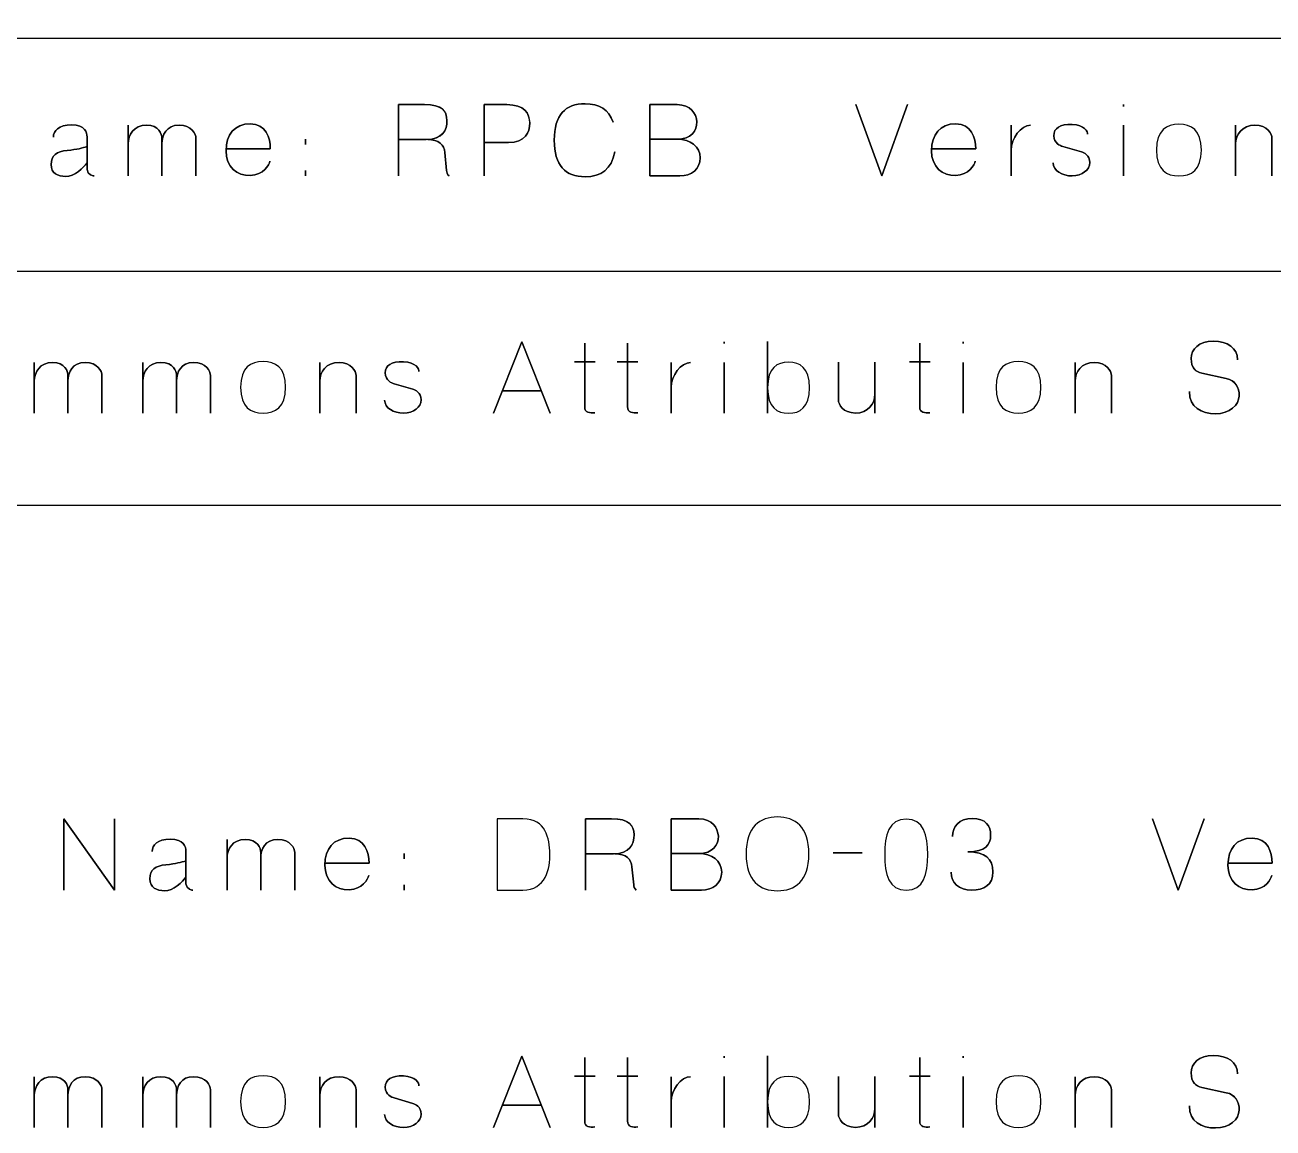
# Model space of a CAD drawing. Extents: x -439 to 785, y -667 to -15.
# Drawn here: x 185.4 to 345.8, y -665 to -523.3 of the extents above; entities that cross this region are included whole.
import ezdxf

# ---------------------------------------------------------------- set-up
doc = ezdxf.new("R2010")
doc.units = 0
doc.header["$MEASUREMENT"] = 0
doc.layers.add('LAYER_1', color=7, linetype='CONTINUOUS')

# ---------------------------------------------------------------- blocks, each defined once
blk = doc.blocks.new('BLOCK_2')
at = {"layer": 'LAYER_1', "color": 250}
blk.add_lwpolyline([(785, -555), (15, -555), (15, -525), (785, -525), (785, -555)], dxfattribs=at)
blk.add_open_spline([(785, -570), (785, -578.28), (778.28, -585), (770, -585), (770, -585), (30, -585), (30, -585), (21.72, -585), (15, -578.28), (15, -570), (15, -570), (15, -30), (15, -30), (15, -21.72), (21.72, -15), (30, -15), (30, -15), (770, -15), (770, -15), (778.28, -15), (785, -21.72), (785, -30), (785, -30), (785, -570), (785, -570)], degree=3, knots=[0, 0, 0, 0, 1, 1, 1, 2, 2, 2, 3, 3, 3, 4, 4, 4, 5, 5, 5, 6, 6, 6, 7, 7, 7, 8, 8, 8, 8], dxfattribs=at)
blk = doc.blocks.new('BLOCK_3')
at = {"layer": 'LAYER_1', "color": 30}
for points, knots in [([(190.39, -634.46), (190.39, -634.46), (190.39, -625.3), (190.39, -625.3), (190.39, -625.3), (196.91, -634.46), (196.91, -634.46), (196.91, -634.46), (196.91, -625.3), (196.91, -625.3), (196.91, -625.3), (196.91, -634.46), (196.91, -634.46), (196.91, -634.46), (190.39, -625.3), (190.39, -625.3), (190.39, -625.3), (190.39, -634.46), (190.39, -634.46)], [0, 0, 0, 0, 1, 1, 1, 2, 2, 2, 3, 3, 3, 4, 4, 4, 5, 5, 5, 6, 6, 6, 6]), ([(246.1, -634.46), (246.1, -634.46), (246.1, -625.3), (246.1, -625.3), (246.1, -625.3), (249.4, -625.3), (249.4, -625.3), (252.42, -625.3), (252.79, -627.84), (252.87, -629.75), (252.95, -631.65), (252.3, -634.46), (249.4, -634.46), (249.4, -634.46), (246.1, -634.46), (246.1, -634.46)], [0, 0, 0, 0, 1, 1, 1, 2, 2, 2, 3, 3, 3, 4, 4, 4, 5, 5, 5, 5]), ([(246.1, -634.46), (246.1, -634.46), (246.1, -625.3), (246.1, -625.3), (246.1, -625.3), (249.4, -625.3), (249.4, -625.3), (252.42, -625.3), (252.79, -627.84), (252.87, -629.75), (252.95, -631.65), (252.3, -634.46), (249.4, -634.46), (249.4, -634.46), (246.1, -634.46), (246.1, -634.46)], [0, 0, 0, 0, 1, 1, 1, 2, 2, 2, 3, 3, 3, 4, 4, 4, 5, 5, 5, 5]), ([(257.45, -634.46), (257.45, -634.46), (257.45, -625.3), (257.45, -625.3), (257.45, -625.3), (260.79, -625.3), (260.79, -625.3), (263.13, -625.3), (263.63, -626.1), (263.69, -627.33), (263.74, -628.57), (263.12, -629.79), (261.05, -629.79), (261.05, -629.79), (257.45, -629.79), (257.45, -629.79), (257.45, -629.79), (261.05, -629.79), (261.05, -629.79), (263.08, -629.79), (263.74, -628.57), (263.69, -627.33), (263.63, -626.1), (263.08, -625.3), (260.79, -625.3), (260.79, -625.3), (257.45, -625.3), (257.45, -625.3), (257.45, -625.3), (257.45, -634.46), (257.45, -634.46)], [0, 0, 0, 0, 1, 1, 1, 2, 2, 2, 3, 3, 3, 4, 4, 4, 5, 5, 5, 6, 6, 6, 7, 7, 7, 8, 8, 8, 9, 9, 9, 10, 10, 10, 10]), ([(268.47, -629.75), (268.47, -629.75), (271.98, -629.75), (271.98, -629.75), (273.81, -629.75), (274.56, -628.64), (274.52, -627.54), (274.47, -626.43), (273.7, -625.3), (272.01, -625.3), (272.01, -625.3), (268.47, -625.3), (268.47, -625.3), (268.47, -625.3), (268.47, -634.46), (268.47, -634.46), (268.47, -634.46), (272.36, -634.46), (272.36, -634.46), (273.81, -634.46), (274.95, -633.6), (274.95, -632.15), (274.93, -630.7), (273.72, -629.75), (271.98, -629.75), (273.72, -629.75), (274.93, -630.7), (274.95, -632.15), (274.95, -633.6), (273.81, -634.46), (272.36, -634.46), (272.36, -634.46), (268.47, -634.46), (268.47, -634.46), (268.47, -634.46), (268.47, -625.3), (268.47, -625.3), (268.47, -625.3), (272.01, -625.3), (272.01, -625.3), (273.7, -625.3), (274.47, -626.43), (274.52, -627.54), (274.56, -628.64), (273.81, -629.75), (271.98, -629.75), (271.98, -629.75), (268.47, -629.75), (268.47, -629.75)], [0, 0, 0, 0, 1, 1, 1, 2, 2, 2, 3, 3, 3, 4, 4, 4, 5, 5, 5, 6, 6, 6, 7, 7, 7, 8, 8, 8, 9, 9, 9, 10, 10, 10, 11, 11, 11, 12, 12, 12, 13, 13, 13, 14, 14, 14, 15, 15, 15, 16, 16, 16, 16]), ([(278.08, -629.81), (278.08, -626.31), (279.9, -625.06), (282.12, -625.06), (284.34, -625.06), (286.16, -626.31), (286.16, -629.81), (286.16, -633.32), (284.34, -634.53), (282.12, -634.53), (279.9, -634.53), (278.08, -633.32), (278.08, -629.81)], [0, 0, 0, 0, 1, 1, 1, 2, 2, 2, 3, 3, 3, 4, 4, 4, 4]), ([(278.08, -629.81), (278.08, -626.31), (279.9, -625.06), (282.12, -625.06), (284.34, -625.06), (286.16, -626.31), (286.16, -629.81), (286.16, -633.32), (284.34, -634.53), (282.12, -634.53), (279.9, -634.53), (278.08, -633.32), (278.08, -629.81)], [0, 0, 0, 0, 1, 1, 1, 2, 2, 2, 3, 3, 3, 4, 4, 4, 4]), ([(295.9, -629.89), (295.9, -627.37), (296.43, -625.32), (298.67, -625.32), (300.9, -625.32), (301.43, -627.37), (301.43, -629.89), (301.43, -632.41), (300.9, -634.46), (298.67, -634.46), (296.43, -634.46), (295.9, -632.41), (295.9, -629.89)], [0, 0, 0, 0, 1, 1, 1, 2, 2, 2, 3, 3, 3, 4, 4, 4, 4]), ([(295.9, -629.89), (295.9, -627.37), (296.43, -625.32), (298.67, -625.32), (300.9, -625.32), (301.43, -627.37), (301.43, -629.89), (301.43, -632.41), (300.9, -634.46), (298.67, -634.46), (296.43, -634.46), (295.9, -632.41), (295.9, -629.89)], [0, 0, 0, 0, 1, 1, 1, 2, 2, 2, 3, 3, 3, 4, 4, 4, 4]), ([(307.06, -634.46), (308.69, -634.46), (309.8, -633.79), (309.8, -632.11), (309.8, -630.43), (308.81, -629.53), (306.6, -629.53), (308.8, -629.54), (309.51, -628.64), (309.51, -627.42), (309.51, -626.2), (308.89, -625.25), (307.16, -625.25), (305.45, -625.25), (304.62, -626.33), (304.62, -627.55), (304.62, -626.33), (305.45, -625.25), (307.16, -625.25), (308.89, -625.25), (309.51, -626.2), (309.51, -627.42), (309.51, -628.64), (308.8, -629.54), (306.6, -629.53), (308.81, -629.53), (309.8, -630.43), (309.8, -632.11), (309.8, -633.79), (308.69, -634.46), (307.06, -634.46), (305.43, -634.46), (304.44, -633.52), (304.44, -632.16), (304.44, -633.52), (305.43, -634.46), (307.06, -634.46)], [0, 0, 0, 0, 1, 1, 1, 2, 2, 2, 3, 3, 3, 4, 4, 4, 5, 5, 5, 6, 6, 6, 7, 7, 7, 8, 8, 8, 9, 9, 9, 10, 10, 10, 11, 11, 11, 12, 12, 12, 12]), ([(336.94, -625.3), (336.94, -625.3), (333.62, -634.46), (333.62, -634.46), (333.62, -634.46), (330.29, -625.3), (330.29, -625.3), (330.29, -625.3), (333.62, -634.46), (333.62, -634.46), (333.62, -634.46), (336.94, -625.3), (336.94, -625.3)], [0, 0, 0, 0, 1, 1, 1, 2, 2, 2, 3, 3, 3, 4, 4, 4, 4]), ([(207, -634.46), (207, -634.46), (206.1, -634.4), (206.1, -633.63), (206.1, -633.63), (206.1, -629.46), (206.1, -629.46), (206.1, -628.92), (205.83, -627.91), (204.11, -627.91), (202.4, -627.91), (201.77, -628.68), (201.77, -629.48), (201.77, -628.68), (202.4, -627.91), (204.11, -627.91), (205.83, -627.91), (206.1, -628.92), (206.1, -629.46), (206.1, -629.46), (206.1, -633.63), (206.1, -633.63), (206.1, -634.4), (207, -634.46), (207, -634.46)], [0, 0, 0, 0, 1, 1, 1, 2, 2, 2, 3, 3, 3, 4, 4, 4, 5, 5, 5, 6, 6, 6, 7, 7, 7, 8, 8, 8, 8]), ([(215.71, -634.46), (215.71, -634.46), (215.71, -630.22), (215.71, -629.63), (215.71, -629.05), (215.33, -627.96), (213.72, -627.94), (212.1, -627.93), (211.38, -629.19), (211.38, -630.36), (211.38, -629.19), (212.1, -627.93), (213.72, -627.94), (215.33, -627.96), (215.71, -629.05), (215.71, -629.63), (215.71, -630.22), (215.71, -634.46), (215.71, -634.46)], [0, 0, 0, 0, 1, 1, 1, 2, 2, 2, 3, 3, 3, 4, 4, 4, 5, 5, 5, 6, 6, 6, 6]), ([(211.38, -634.46), (211.38, -634.46), (211.38, -627.94), (211.38, -627.94), (211.38, -627.94), (211.38, -634.46), (211.38, -634.46)], [0, 0, 0, 0, 1, 1, 1, 2, 2, 2, 2]), ([(220.08, -634.46), (220.08, -634.46), (220.08, -630.22), (220.08, -629.63), (220.08, -629.05), (219.52, -627.96), (217.91, -627.94), (216.29, -627.93), (215.71, -629.19), (215.71, -630.36), (215.71, -629.19), (216.29, -627.93), (217.91, -627.94), (219.52, -627.96), (220.08, -629.05), (220.08, -629.63), (220.08, -630.22), (220.08, -634.46), (220.08, -634.46)], [0, 0, 0, 0, 1, 1, 1, 2, 2, 2, 3, 3, 3, 4, 4, 4, 5, 5, 5, 6, 6, 6, 6]), ([(223.97, -630.98), (223.97, -630.98), (229.64, -630.98), (229.64, -630.98), (229.64, -629.57), (229.08, -627.77), (227.06, -627.77), (225.06, -627.77), (223.95, -629.14), (223.95, -631.23), (223.95, -633.34), (225.37, -634.46), (227.06, -634.41), (228.77, -634.36), (229.5, -633.04), (229.59, -632.57), (229.5, -633.04), (228.77, -634.36), (227.06, -634.41), (225.37, -634.46), (223.95, -633.34), (223.95, -631.23), (223.95, -629.14), (225.06, -627.77), (227.06, -627.77), (229.08, -627.77), (229.64, -629.57), (229.64, -630.98), (229.64, -630.98), (223.97, -630.98), (223.97, -630.98)], [0, 0, 0, 0, 1, 1, 1, 2, 2, 2, 3, 3, 3, 4, 4, 4, 5, 5, 5, 6, 6, 6, 7, 7, 7, 8, 8, 8, 9, 9, 9, 10, 10, 10, 10]), ([(345.69, -630.98), (345.69, -629.57), (345.14, -627.77), (343.12, -627.77), (341.11, -627.77), (340.01, -629.14), (340.01, -631.23), (340.01, -633.34), (341.43, -634.46), (343.12, -634.41), (344.82, -634.36), (345.55, -633.04), (345.64, -632.57), (345.55, -633.04), (344.82, -634.36), (343.12, -634.41), (341.43, -634.46), (340.01, -633.34), (340.01, -631.23), (340.01, -629.14), (341.11, -627.77), (343.12, -627.77), (345.14, -627.77), (345.69, -629.57), (345.69, -630.98), (345.69, -630.98), (340.02, -630.98), (340.02, -630.98), (340.02, -630.98), (345.69, -630.98), (345.69, -630.98)], [0, 0, 0, 0, 1, 1, 1, 2, 2, 2, 3, 3, 3, 4, 4, 4, 5, 5, 5, 6, 6, 6, 7, 7, 7, 8, 8, 8, 9, 9, 9, 10, 10, 10, 10]), ([(234.15, -630.45), (234.15, -630.45), (234.15, -629.75), (234.15, -629.75), (234.15, -629.75), (234.15, -630.45), (234.15, -630.45)], [0, 0, 0, 0, 1, 1, 1, 2, 2, 2, 2]), ([(263.97, -634.46), (263.72, -634.28), (263.65, -633.93), (263.65, -633.77), (263.65, -633.77), (263.42, -631.46), (263.42, -631.46), (263.35, -630.47), (262.64, -629.79), (261.23, -629.79), (262.64, -629.79), (263.35, -630.47), (263.42, -631.46), (263.42, -631.46), (263.65, -633.77), (263.65, -633.77), (263.65, -633.93), (263.72, -634.28), (263.97, -634.46)], [0, 0, 0, 0, 1, 1, 1, 2, 2, 2, 3, 3, 3, 4, 4, 4, 5, 5, 5, 6, 6, 6, 6]), ([(289.29, -629.67), (289.29, -629.67), (292.99, -629.67), (292.99, -629.67), (292.99, -629.67), (289.29, -629.67), (289.29, -629.67)], [0, 0, 0, 0, 1, 1, 1, 2, 2, 2, 2]), ([(206.1, -632.79), (205.71, -633.34), (204.41, -634.57), (203.37, -634.53), (202.31, -634.5), (201.47, -634.17), (201.47, -633), (201.47, -631.82), (202.18, -631.32), (203.53, -631.19), (204.86, -631.07), (205.46, -630.86), (206.1, -630.69), (205.46, -630.86), (204.86, -631.07), (203.53, -631.19), (202.18, -631.32), (201.47, -631.82), (201.47, -633), (201.47, -634.17), (202.31, -634.5), (203.37, -634.53), (204.41, -634.57), (205.71, -633.34), (206.1, -632.79)], [0, 0, 0, 0, 1, 1, 1, 2, 2, 2, 3, 3, 3, 4, 4, 4, 5, 5, 5, 6, 6, 6, 7, 7, 7, 8, 8, 8, 8]), ([(234.15, -634.46), (234.15, -634.46), (234.15, -633.76), (234.15, -633.76), (234.15, -633.76), (234.15, -634.46), (234.15, -634.46)], [0, 0, 0, 0, 1, 1, 1, 2, 2, 2, 2]), ([(245.64, -664.94), (245.64, -664.94), (249.27, -655.78), (249.27, -655.78), (249.27, -655.78), (252.92, -664.94), (252.92, -664.94), (252.92, -664.94), (249.27, -655.78), (249.27, -655.78), (249.27, -655.78), (245.64, -664.94), (245.64, -664.94)], [0, 0, 0, 0, 1, 1, 1, 2, 2, 2, 3, 3, 3, 4, 4, 4, 4]), ([(258.65, -664.88), (258.02, -664.91), (257.35, -664.94), (257.35, -664.09), (257.35, -663.22), (257.35, -655.96), (257.35, -655.96), (257.35, -655.96), (257.35, -663.22), (257.35, -664.09), (257.35, -664.94), (258.02, -664.91), (258.65, -664.88)], [0, 0, 0, 0, 1, 1, 1, 2, 2, 2, 3, 3, 3, 4, 4, 4, 4]), ([(264.16, -664.88), (263.54, -664.91), (262.86, -664.94), (262.86, -664.09), (262.86, -663.22), (262.86, -655.96), (262.86, -655.96), (262.86, -655.96), (262.86, -663.22), (262.86, -664.09), (262.86, -664.94), (263.54, -664.91), (264.16, -664.88)], [0, 0, 0, 0, 1, 1, 1, 2, 2, 2, 3, 3, 3, 4, 4, 4, 4]), ([(275.25, -656), (275.25, -656), (275.25, -655.77), (275.25, -655.77), (275.25, -655.77), (275.25, -656), (275.25, -656)], [0, 0, 0, 0, 1, 1, 1, 2, 2, 2, 2]), ([(280.85, -655.74), (280.85, -655.74), (280.85, -664.94), (280.85, -664.94), (280.85, -664.94), (280.85, -655.74), (280.85, -655.74)], [0, 0, 0, 0, 1, 1, 1, 2, 2, 2, 2]), ([(301.7, -664.88), (301.08, -664.91), (300.4, -664.94), (300.4, -664.09), (300.4, -663.22), (300.4, -655.96), (300.4, -655.96), (300.4, -655.96), (300.4, -663.22), (300.4, -664.09), (300.4, -664.94), (301.08, -664.91), (301.7, -664.88)], [0, 0, 0, 0, 1, 1, 1, 2, 2, 2, 3, 3, 3, 4, 4, 4, 4]), ([(305.97, -656), (305.97, -656), (305.97, -655.77), (305.97, -655.77), (305.97, -655.77), (305.97, -656), (305.97, -656)], [0, 0, 0, 0, 1, 1, 1, 2, 2, 2, 2]), ([(335.05, -662.17), (335.05, -664.2), (336.6, -665.01), (338.41, -665.01), (340.26, -665.01), (341.41, -663.86), (341.45, -662.73), (341.49, -661.61), (340.92, -660.72), (339.79, -660.48), (339.79, -660.48), (336.67, -659.81), (336.67, -659.81), (335.8, -659.62), (335.28, -659.11), (335.28, -657.92), (335.28, -656.72), (336.28, -655.69), (338.11, -655.69), (339.94, -655.69), (341.27, -656.56), (341.22, -658.07), (341.27, -656.56), (339.94, -655.69), (338.11, -655.69), (336.28, -655.69), (335.28, -656.72), (335.28, -657.92), (335.28, -659.11), (335.77, -659.61), (336.67, -659.81), (336.67, -659.81), (339.79, -660.48), (339.79, -660.48), (340.94, -660.72), (341.49, -661.61), (341.45, -662.73), (341.41, -663.86), (340.26, -665.01), (338.41, -665.01), (336.6, -665.01), (335.05, -664.2), (335.05, -662.17)], [0, 0, 0, 0, 1, 1, 1, 2, 2, 2, 3, 3, 3, 4, 4, 4, 5, 5, 5, 6, 6, 6, 7, 7, 7, 8, 8, 8, 9, 9, 9, 10, 10, 10, 11, 11, 11, 12, 12, 12, 13, 13, 13, 14, 14, 14, 14]), ([(190.94, -660.11), (190.94, -659.53), (190.56, -658.44), (188.95, -658.42), (187.34, -658.41), (186.61, -659.67), (186.61, -660.84), (186.61, -659.67), (187.34, -658.41), (188.95, -658.42), (190.56, -658.44), (190.94, -659.53), (190.94, -660.11), (190.94, -660.7), (190.94, -664.94), (190.94, -664.94), (190.94, -664.94), (190.94, -660.7), (190.94, -660.11)], [0, 0, 0, 0, 1, 1, 1, 2, 2, 2, 3, 3, 3, 4, 4, 4, 5, 5, 5, 6, 6, 6, 6]), ([(186.61, -658.42), (186.61, -658.42), (186.61, -664.94), (186.61, -664.94), (186.61, -664.94), (186.61, -658.42), (186.61, -658.42)], [0, 0, 0, 0, 1, 1, 1, 2, 2, 2, 2]), ([(195.31, -660.11), (195.31, -659.53), (194.75, -658.44), (193.14, -658.42), (191.53, -658.41), (190.94, -659.67), (190.94, -660.84), (190.94, -659.67), (191.53, -658.41), (193.14, -658.42), (194.75, -658.44), (195.31, -659.53), (195.31, -660.11), (195.31, -660.7), (195.31, -664.94), (195.31, -664.94), (195.31, -664.94), (195.31, -660.7), (195.31, -660.11)], [0, 0, 0, 0, 1, 1, 1, 2, 2, 2, 3, 3, 3, 4, 4, 4, 5, 5, 5, 6, 6, 6, 6]), ([(204.89, -664.94), (204.89, -664.94), (204.89, -660.7), (204.89, -660.11), (204.89, -659.53), (204.51, -658.44), (202.89, -658.42), (201.28, -658.41), (200.56, -659.67), (200.56, -660.84), (200.56, -659.67), (201.28, -658.41), (202.89, -658.42), (204.51, -658.44), (204.89, -659.53), (204.89, -660.11), (204.89, -660.7), (204.89, -664.94), (204.89, -664.94)], [0, 0, 0, 0, 1, 1, 1, 2, 2, 2, 3, 3, 3, 4, 4, 4, 5, 5, 5, 6, 6, 6, 6]), ([(200.56, -664.94), (200.56, -664.94), (200.56, -658.42), (200.56, -658.42), (200.56, -658.42), (200.56, -664.94), (200.56, -664.94)], [0, 0, 0, 0, 1, 1, 1, 2, 2, 2, 2]), ([(209.26, -664.94), (209.26, -664.94), (209.26, -660.7), (209.26, -660.11), (209.26, -659.53), (208.7, -658.44), (207.08, -658.42), (205.47, -658.41), (204.89, -659.67), (204.89, -660.84), (204.89, -659.67), (205.47, -658.41), (207.08, -658.42), (208.7, -658.44), (209.26, -659.53), (209.26, -660.11), (209.26, -660.7), (209.26, -664.94), (209.26, -664.94)], [0, 0, 0, 0, 1, 1, 1, 2, 2, 2, 3, 3, 3, 4, 4, 4, 5, 5, 5, 6, 6, 6, 6]), ([(213.13, -661.61), (213.13, -659.05), (214.44, -658.3), (216.01, -658.3), (217.6, -658.3), (218.9, -659.05), (218.9, -661.61), (218.9, -664.19), (217.6, -664.94), (216.01, -664.94), (214.44, -664.94), (213.13, -664.19), (213.13, -661.61)], [0, 0, 0, 0, 1, 1, 1, 2, 2, 2, 3, 3, 3, 4, 4, 4, 4]), ([(213.13, -661.61), (213.13, -659.05), (214.44, -658.3), (216.01, -658.3), (217.6, -658.3), (218.9, -659.05), (218.9, -661.61), (218.9, -664.19), (217.6, -664.94), (216.01, -664.94), (214.44, -664.94), (213.13, -664.19), (213.13, -661.61)], [0, 0, 0, 0, 1, 1, 1, 2, 2, 2, 3, 3, 3, 4, 4, 4, 4]), ([(227.96, -660.11), (227.96, -659.53), (227.38, -658.44), (225.77, -658.42), (224.14, -658.41), (223.29, -659.67), (223.29, -660.84), (223.29, -659.67), (224.14, -658.41), (225.77, -658.42), (227.38, -658.44), (227.96, -659.53), (227.96, -660.11), (227.96, -660.7), (227.96, -664.94), (227.96, -664.94), (227.96, -664.94), (227.96, -660.7), (227.96, -660.11)], [0, 0, 0, 0, 1, 1, 1, 2, 2, 2, 3, 3, 3, 4, 4, 4, 5, 5, 5, 6, 6, 6, 6]), ([(223.29, -658.42), (223.29, -658.42), (223.29, -664.94), (223.29, -664.94), (223.29, -664.94), (223.29, -658.42), (223.29, -658.42)], [0, 0, 0, 0, 1, 1, 1, 2, 2, 2, 2]), ([(234.06, -658.32), (232.46, -658.28), (231.72, -658.79), (231.72, -659.77), (231.72, -660.76), (232.55, -661.07), (232.85, -661.15), (232.85, -661.15), (235.25, -661.87), (235.25, -661.87), (235.57, -661.94), (236.33, -662.28), (236.33, -663.22), (236.33, -664.16), (235.33, -664.94), (234.06, -664.94), (232.79, -664.94), (231.63, -664.27), (231.63, -663.27), (231.63, -664.27), (232.79, -664.94), (234.06, -664.94), (235.33, -664.94), (236.33, -664.16), (236.33, -663.22), (236.33, -662.28), (235.57, -661.94), (235.25, -661.87), (235.25, -661.87), (232.85, -661.15), (232.85, -661.15), (232.55, -661.07), (231.72, -660.76), (231.72, -659.77), (231.72, -658.79), (232.46, -658.28), (234.06, -658.32), (235.66, -658.39), (236.08, -659.28), (236.05, -659.59), (236.08, -659.28), (235.66, -658.39), (234.06, -658.32)], [0, 0, 0, 0, 1, 1, 1, 2, 2, 2, 3, 3, 3, 4, 4, 4, 5, 5, 5, 6, 6, 6, 7, 7, 7, 8, 8, 8, 9, 9, 9, 10, 10, 10, 11, 11, 11, 12, 12, 12, 13, 13, 13, 14, 14, 14, 14]), ([(256.02, -658.36), (256.02, -658.36), (258.67, -658.36), (258.67, -658.36), (258.67, -658.36), (256.02, -658.36), (256.02, -658.36)], [0, 0, 0, 0, 1, 1, 1, 2, 2, 2, 2]), ([(261.53, -658.36), (261.53, -658.36), (264.18, -658.36), (264.18, -658.36), (264.18, -658.36), (261.53, -658.36), (261.53, -658.36)], [0, 0, 0, 0, 1, 1, 1, 2, 2, 2, 2]), ([(270.94, -658.42), (269.76, -658.41), (268.41, -660.15), (268.45, -661.61), (268.41, -660.15), (269.76, -658.41), (270.94, -658.42)], [0, 0, 0, 0, 1, 1, 1, 2, 2, 2, 2]), ([(268.45, -658.42), (268.45, -658.42), (268.45, -664.94), (268.45, -664.94), (268.45, -664.94), (268.45, -658.42), (268.45, -658.42)], [0, 0, 0, 0, 1, 1, 1, 2, 2, 2, 2]), ([(275.25, -664.93), (275.25, -664.93), (275.25, -658.41), (275.25, -658.41), (275.25, -658.41), (275.25, -664.95), (275.25, -664.93)], [0, 0, 0, 0, 1, 1, 1, 2, 2, 2, 2]), ([(283.54, -658.39), (285.02, -658.39), (286.23, -659.11), (286.23, -661.66), (286.23, -664.2), (285.02, -664.94), (283.54, -664.94), (282.05, -664.94), (280.85, -664.2), (280.85, -661.66), (280.85, -659.11), (282.05, -658.39), (283.54, -658.39)], [0, 0, 0, 0, 1, 1, 1, 2, 2, 2, 3, 3, 3, 4, 4, 4, 4]), ([(283.54, -658.39), (285.02, -658.39), (286.23, -659.11), (286.23, -661.66), (286.23, -664.2), (285.02, -664.94), (283.54, -664.94), (282.05, -664.94), (280.85, -664.2), (280.85, -661.66), (280.85, -659.11), (282.05, -658.39), (283.54, -658.39)], [0, 0, 0, 0, 1, 1, 1, 2, 2, 2, 3, 3, 3, 4, 4, 4, 4]), ([(289.95, -658.4), (289.95, -658.4), (289.95, -662.65), (289.95, -663.24), (289.95, -663.82), (290.54, -664.91), (292.15, -664.93), (293.77, -664.94), (294.64, -663.68), (294.64, -662.51), (294.64, -663.68), (293.77, -664.94), (292.15, -664.93), (290.54, -664.91), (289.95, -663.82), (289.95, -663.24), (289.95, -662.65), (289.95, -658.4), (289.95, -658.4)], [0, 0, 0, 0, 1, 1, 1, 2, 2, 2, 3, 3, 3, 4, 4, 4, 5, 5, 5, 6, 6, 6, 6]), ([(294.64, -658.4), (294.64, -658.4), (294.64, -664.93), (294.64, -664.93), (294.64, -664.93), (294.64, -658.4), (294.64, -658.4)], [0, 0, 0, 0, 1, 1, 1, 2, 2, 2, 2]), ([(299.07, -658.36), (299.07, -658.36), (301.72, -658.36), (301.72, -658.36), (301.72, -658.36), (299.07, -658.36), (299.07, -658.36)], [0, 0, 0, 0, 1, 1, 1, 2, 2, 2, 2]), ([(305.97, -664.93), (305.97, -664.93), (305.97, -658.41), (305.97, -658.41), (305.97, -658.41), (305.97, -664.95), (305.97, -664.93)], [0, 0, 0, 0, 1, 1, 1, 2, 2, 2, 2]), ([(310.2, -661.61), (310.2, -659.05), (311.5, -658.3), (313.08, -658.3), (314.67, -658.3), (315.96, -659.05), (315.96, -661.61), (315.96, -664.19), (314.67, -664.94), (313.08, -664.94), (311.5, -664.94), (310.2, -664.19), (310.2, -661.61)], [0, 0, 0, 0, 1, 1, 1, 2, 2, 2, 3, 3, 3, 4, 4, 4, 4]), ([(310.2, -661.61), (310.2, -659.05), (311.5, -658.3), (313.08, -658.3), (314.67, -658.3), (315.96, -659.05), (315.96, -661.61), (315.96, -664.19), (314.67, -664.94), (313.08, -664.94), (311.5, -664.94), (310.2, -664.19), (310.2, -661.61)], [0, 0, 0, 0, 1, 1, 1, 2, 2, 2, 3, 3, 3, 4, 4, 4, 4]), ([(325.03, -664.94), (325.03, -664.94), (325.03, -660.7), (325.03, -660.11), (325.03, -659.53), (324.44, -658.44), (322.83, -658.42), (321.21, -658.41), (320.36, -659.67), (320.36, -660.84), (320.36, -659.67), (321.21, -658.41), (322.83, -658.42), (324.44, -658.44), (325.03, -659.53), (325.03, -660.11), (325.03, -660.7), (325.03, -664.94), (325.03, -664.94)], [0, 0, 0, 0, 1, 1, 1, 2, 2, 2, 3, 3, 3, 4, 4, 4, 5, 5, 5, 6, 6, 6, 6]), ([(320.36, -664.94), (320.36, -664.94), (320.36, -658.42), (320.36, -658.42), (320.36, -658.42), (320.36, -664.94), (320.36, -664.94)], [0, 0, 0, 0, 1, 1, 1, 2, 2, 2, 2]), ([(246.79, -662.06), (246.79, -662.06), (251.76, -662.06), (251.76, -662.06), (251.76, -662.06), (246.79, -662.06), (246.79, -662.06)], [0, 0, 0, 0, 1, 1, 1, 2, 2, 2, 2])]:
    blk.add_open_spline(points, degree=3, knots=knots, dxfattribs=at)
blk = doc.blocks.new('BLOCK_4')
at = {"layer": 'LAYER_1', "color": 30}
for points, knots in [([(233.4, -542.71), (233.4, -542.71), (233.4, -533.55), (233.4, -533.55), (233.4, -533.55), (236.74, -533.55), (236.74, -533.55), (239.08, -533.55), (239.57, -534.35), (239.64, -535.58), (239.69, -536.81), (239.06, -538.03), (236.99, -538.03), (236.99, -538.03), (233.4, -538.03), (233.4, -538.03), (233.4, -538.03), (236.99, -538.03), (236.99, -538.03), (239.03, -538.03), (239.69, -536.81), (239.64, -535.58), (239.57, -534.35), (239.03, -533.55), (236.74, -533.55), (236.74, -533.55), (233.4, -533.55), (233.4, -533.55), (233.4, -533.55), (233.4, -542.71), (233.4, -542.71)], [0, 0, 0, 0, 1, 1, 1, 2, 2, 2, 3, 3, 3, 4, 4, 4, 5, 5, 5, 6, 6, 6, 7, 7, 7, 8, 8, 8, 9, 9, 9, 10, 10, 10, 10]), ([(244.41, -542.71), (244.41, -542.71), (244.41, -533.55), (244.41, -533.55), (244.41, -533.55), (247.33, -533.55), (247.33, -533.55), (249.68, -533.55), (250.21, -534.67), (250.28, -535.9), (250.33, -537.13), (249.67, -538.41), (247.57, -538.41), (247.57, -538.41), (244.41, -538.41), (244.41, -538.41), (244.41, -538.41), (247.57, -538.41), (247.57, -538.41), (249.63, -538.41), (250.33, -537.13), (250.28, -535.9), (250.21, -534.67), (249.66, -533.55), (247.33, -533.55), (247.33, -533.55), (244.41, -533.55), (244.41, -533.55), (244.41, -533.55), (244.41, -542.71), (244.41, -542.71)], [0, 0, 0, 0, 1, 1, 1, 2, 2, 2, 3, 3, 3, 4, 4, 4, 5, 5, 5, 6, 6, 6, 7, 7, 7, 8, 8, 8, 9, 9, 9, 10, 10, 10, 10]), ([(261.2, -539.63), (260.79, -541.82), (259.47, -542.81), (257.39, -542.81), (254.86, -542.81), (253.43, -541.37), (253.43, -538.12), (253.43, -534.88), (254.86, -533.44), (257.39, -533.44), (259.19, -533.44), (260.44, -534.18), (261, -535.81), (260.44, -534.18), (259.19, -533.44), (257.39, -533.44), (254.86, -533.44), (253.43, -534.88), (253.43, -538.12), (253.43, -541.37), (254.86, -542.81), (257.39, -542.81), (259.47, -542.81), (260.79, -541.82), (261.2, -539.63)], [0, 0, 0, 0, 1, 1, 1, 2, 2, 2, 3, 3, 3, 4, 4, 4, 5, 5, 5, 6, 6, 6, 7, 7, 7, 8, 8, 8, 8]), ([(269.21, -537.99), (271.04, -537.99), (271.79, -536.89), (271.75, -535.78), (271.7, -534.68), (270.93, -533.55), (269.24, -533.55), (269.24, -533.55), (265.7, -533.55), (265.7, -533.55), (265.7, -533.55), (265.7, -542.71), (265.7, -542.71), (265.7, -542.71), (269.59, -542.71), (269.59, -542.71), (271.04, -542.71), (272.19, -541.84), (272.19, -540.39), (272.16, -538.95), (270.95, -537.99), (269.21, -537.99), (270.95, -537.99), (272.16, -538.95), (272.19, -540.39), (272.19, -541.84), (271.04, -542.71), (269.59, -542.71), (269.59, -542.71), (265.7, -542.71), (265.7, -542.71), (265.7, -542.71), (265.7, -533.55), (265.7, -533.55), (265.7, -533.55), (269.24, -533.55), (269.24, -533.55), (270.93, -533.55), (271.7, -534.68), (271.75, -535.78), (271.79, -536.89), (271.04, -537.99), (269.21, -537.99), (269.21, -537.99), (265.7, -537.99), (265.7, -537.99), (265.7, -537.99), (269.21, -537.99), (269.21, -537.99)], [0, 0, 0, 0, 1, 1, 1, 2, 2, 2, 3, 3, 3, 4, 4, 4, 5, 5, 5, 6, 6, 6, 7, 7, 7, 8, 8, 8, 9, 9, 9, 10, 10, 10, 11, 11, 11, 12, 12, 12, 13, 13, 13, 14, 14, 14, 15, 15, 15, 16, 16, 16, 16]), ([(298.84, -533.55), (298.84, -533.55), (295.52, -542.71), (295.52, -542.71), (295.52, -542.71), (292.19, -533.55), (292.19, -533.55), (292.19, -533.55), (295.52, -542.71), (295.52, -542.71), (295.52, -542.71), (298.84, -533.55), (298.84, -533.55)], [0, 0, 0, 0, 1, 1, 1, 2, 2, 2, 3, 3, 3, 4, 4, 4, 4]), ([(326.59, -533.77), (326.59, -533.77), (326.59, -533.54), (326.59, -533.54), (326.59, -533.54), (326.59, -533.77), (326.59, -533.77)], [0, 0, 0, 0, 1, 1, 1, 2, 2, 2, 2]), ([(193.4, -541.88), (193.4, -541.88), (193.4, -537.7), (193.4, -537.7), (193.4, -537.17), (193.13, -536.15), (191.41, -536.15), (189.7, -536.15), (189.07, -536.93), (189.07, -537.73), (189.07, -536.93), (189.7, -536.15), (191.41, -536.15), (193.13, -536.15), (193.4, -537.17), (193.4, -537.7), (193.4, -537.7), (193.4, -541.88), (193.4, -541.88), (193.4, -542.64), (194.3, -542.71), (194.3, -542.71), (194.3, -542.71), (193.4, -542.64), (193.4, -541.88)], [0, 0, 0, 0, 1, 1, 1, 2, 2, 2, 3, 3, 3, 4, 4, 4, 5, 5, 5, 6, 6, 6, 7, 7, 7, 8, 8, 8, 8]), ([(203.01, -542.71), (203.01, -542.71), (203.01, -538.46), (203.01, -537.88), (203.01, -537.3), (202.63, -536.2), (201.02, -536.19), (199.4, -536.18), (198.68, -537.44), (198.68, -538.6), (198.68, -537.44), (199.4, -536.18), (201.02, -536.19), (202.63, -536.2), (203.01, -537.3), (203.01, -537.88), (203.01, -538.46), (203.01, -542.71), (203.01, -542.71)], [0, 0, 0, 0, 1, 1, 1, 2, 2, 2, 3, 3, 3, 4, 4, 4, 5, 5, 5, 6, 6, 6, 6]), ([(198.68, -542.71), (198.68, -542.71), (198.68, -536.19), (198.68, -536.19), (198.68, -536.19), (198.68, -542.71), (198.68, -542.71)], [0, 0, 0, 0, 1, 1, 1, 2, 2, 2, 2]), ([(207.38, -542.71), (207.38, -542.71), (207.38, -538.46), (207.38, -537.88), (207.38, -537.3), (206.82, -536.2), (205.21, -536.19), (203.59, -536.18), (203.01, -537.44), (203.01, -538.6), (203.01, -537.44), (203.59, -536.18), (205.21, -536.19), (206.82, -536.2), (207.38, -537.3), (207.38, -537.88), (207.38, -538.46), (207.38, -542.71), (207.38, -542.71)], [0, 0, 0, 0, 1, 1, 1, 2, 2, 2, 3, 3, 3, 4, 4, 4, 5, 5, 5, 6, 6, 6, 6]), ([(211.26, -539.23), (211.26, -539.23), (216.94, -539.23), (216.94, -539.23), (216.94, -537.82), (216.38, -536.01), (214.36, -536.01), (212.36, -536.01), (211.25, -537.38), (211.25, -539.48), (211.25, -541.59), (212.67, -542.71), (214.36, -542.65), (216.07, -542.6), (216.8, -541.28), (216.89, -540.81), (216.8, -541.28), (216.07, -542.6), (214.36, -542.65), (212.67, -542.71), (211.25, -541.59), (211.25, -539.48), (211.25, -537.38), (212.36, -536.01), (214.36, -536.01), (216.38, -536.01), (216.94, -537.82), (216.94, -539.23), (216.94, -539.23), (211.26, -539.23), (211.26, -539.23)], [0, 0, 0, 0, 1, 1, 1, 2, 2, 2, 3, 3, 3, 4, 4, 4, 5, 5, 5, 6, 6, 6, 7, 7, 7, 8, 8, 8, 9, 9, 9, 10, 10, 10, 10]), ([(301.92, -539.23), (301.92, -539.23), (307.59, -539.23), (307.59, -539.23), (307.59, -537.82), (307.04, -536.01), (305.02, -536.01), (303.01, -536.01), (301.91, -537.38), (301.91, -539.48), (301.91, -541.59), (303.33, -542.71), (305.02, -542.65), (306.72, -542.6), (307.45, -541.28), (307.54, -540.81), (307.45, -541.28), (306.72, -542.6), (305.02, -542.65), (303.33, -542.71), (301.91, -541.59), (301.91, -539.48), (301.91, -537.38), (303.01, -536.01), (305.02, -536.01), (307.04, -536.01), (307.59, -537.82), (307.59, -539.23), (307.59, -539.23), (301.92, -539.23), (301.92, -539.23)], [0, 0, 0, 0, 1, 1, 1, 2, 2, 2, 3, 3, 3, 4, 4, 4, 5, 5, 5, 6, 6, 6, 7, 7, 7, 8, 8, 8, 9, 9, 9, 10, 10, 10, 10]), ([(312.14, -539.38), (312.1, -537.92), (313.45, -536.18), (314.63, -536.19), (313.45, -536.18), (312.1, -537.92), (312.14, -539.38)], [0, 0, 0, 0, 1, 1, 1, 2, 2, 2, 2]), ([(312.14, -542.71), (312.14, -542.71), (312.14, -536.19), (312.14, -536.19), (312.14, -536.19), (312.14, -542.71), (312.14, -542.71)], [0, 0, 0, 0, 1, 1, 1, 2, 2, 2, 2]), ([(321.97, -537.36), (322, -537.04), (321.58, -536.15), (319.98, -536.09), (318.38, -536.05), (317.64, -536.56), (317.64, -537.54), (317.64, -538.53), (318.47, -538.83), (318.77, -538.92), (318.77, -538.92), (321.17, -539.63), (321.17, -539.63), (321.49, -539.71), (322.25, -540.05), (322.25, -540.99), (322.25, -541.93), (321.25, -542.71), (319.98, -542.71), (318.71, -542.71), (317.55, -542.03), (317.55, -541.04), (317.55, -542.03), (318.71, -542.71), (319.98, -542.71), (321.25, -542.71), (322.25, -541.93), (322.25, -540.99), (322.25, -540.05), (321.49, -539.71), (321.17, -539.63), (321.17, -539.63), (318.77, -538.92), (318.77, -538.92), (318.47, -538.83), (317.64, -538.53), (317.64, -537.54), (317.64, -536.56), (318.38, -536.05), (319.98, -536.09), (321.58, -536.15), (322, -537.04), (321.97, -537.36)], [0, 0, 0, 0, 1, 1, 1, 2, 2, 2, 3, 3, 3, 4, 4, 4, 5, 5, 5, 6, 6, 6, 7, 7, 7, 8, 8, 8, 9, 9, 9, 10, 10, 10, 11, 11, 11, 12, 12, 12, 13, 13, 13, 14, 14, 14, 14]), ([(326.59, -542.69), (326.59, -542.69), (326.59, -536.18), (326.59, -536.18), (326.59, -536.18), (326.59, -542.72), (326.59, -542.69)], [0, 0, 0, 0, 1, 1, 1, 2, 2, 2, 2]), ([(330.82, -539.38), (330.82, -536.81), (332.13, -536.06), (333.71, -536.06), (335.29, -536.06), (336.59, -536.81), (336.59, -539.38), (336.59, -541.96), (335.29, -542.71), (333.71, -542.71), (332.13, -542.71), (330.82, -541.96), (330.82, -539.38)], [0, 0, 0, 0, 1, 1, 1, 2, 2, 2, 3, 3, 3, 4, 4, 4, 4]), ([(330.82, -539.38), (330.82, -536.81), (332.13, -536.06), (333.71, -536.06), (335.29, -536.06), (336.59, -536.81), (336.59, -539.38), (336.59, -541.96), (335.29, -542.71), (333.71, -542.71), (332.13, -542.71), (330.82, -541.96), (330.82, -539.38)], [0, 0, 0, 0, 1, 1, 1, 2, 2, 2, 3, 3, 3, 4, 4, 4, 4]), ([(345.66, -542.71), (345.66, -542.71), (345.66, -538.46), (345.66, -537.88), (345.66, -537.3), (345.07, -536.2), (343.46, -536.19), (341.83, -536.18), (340.98, -537.44), (340.98, -538.6), (340.98, -537.44), (341.83, -536.18), (343.46, -536.19), (345.07, -536.2), (345.66, -537.3), (345.66, -537.88), (345.66, -538.46), (345.66, -542.71), (345.66, -542.71)], [0, 0, 0, 0, 1, 1, 1, 2, 2, 2, 3, 3, 3, 4, 4, 4, 5, 5, 5, 6, 6, 6, 6]), ([(340.98, -542.71), (340.98, -542.71), (340.98, -536.19), (340.98, -536.19), (340.98, -536.19), (340.98, -542.71), (340.98, -542.71)], [0, 0, 0, 0, 1, 1, 1, 2, 2, 2, 2]), ([(221.45, -538.69), (221.45, -538.69), (221.45, -537.99), (221.45, -537.99), (221.45, -537.99), (221.45, -538.69), (221.45, -538.69)], [0, 0, 0, 0, 1, 1, 1, 2, 2, 2, 2]), ([(239.92, -542.71), (239.66, -542.53), (239.6, -542.17), (239.6, -542.02), (239.6, -542.02), (239.37, -539.71), (239.37, -539.71), (239.29, -538.72), (238.58, -538.03), (237.17, -538.03), (238.58, -538.03), (239.29, -538.72), (239.37, -539.71), (239.37, -539.71), (239.6, -542.02), (239.6, -542.02), (239.6, -542.17), (239.66, -542.53), (239.92, -542.71)], [0, 0, 0, 0, 1, 1, 1, 2, 2, 2, 3, 3, 3, 4, 4, 4, 5, 5, 5, 6, 6, 6, 6]), ([(190.67, -542.78), (189.61, -542.74), (188.77, -542.41), (188.77, -541.25), (188.77, -540.06), (189.48, -539.57), (190.83, -539.44), (192.16, -539.32), (192.76, -539.11), (193.4, -538.93), (192.76, -539.11), (192.16, -539.32), (190.83, -539.44), (189.48, -539.57), (188.77, -540.06), (188.77, -541.25), (188.77, -542.41), (189.61, -542.74), (190.67, -542.78), (191.71, -542.82), (193.01, -541.59), (193.4, -541.04), (193.01, -541.59), (191.71, -542.82), (190.67, -542.78)], [0, 0, 0, 0, 1, 1, 1, 2, 2, 2, 3, 3, 3, 4, 4, 4, 5, 5, 5, 6, 6, 6, 7, 7, 7, 8, 8, 8, 8]), ([(221.45, -542.71), (221.45, -542.71), (221.45, -542.01), (221.45, -542.01), (221.45, -542.01), (221.45, -542.71), (221.45, -542.71)], [0, 0, 0, 0, 1, 1, 1, 2, 2, 2, 2]), ([(245.64, -573.19), (245.64, -573.19), (249.27, -564.03), (249.27, -564.03), (249.27, -564.03), (252.92, -573.19), (252.92, -573.19), (252.92, -573.19), (249.27, -564.03), (249.27, -564.03), (249.27, -564.03), (245.64, -573.19), (245.64, -573.19)], [0, 0, 0, 0, 1, 1, 1, 2, 2, 2, 3, 3, 3, 4, 4, 4, 4]), ([(258.65, -573.12), (258.02, -573.16), (257.35, -573.19), (257.35, -572.33), (257.35, -571.47), (257.35, -564.21), (257.35, -564.21), (257.35, -564.21), (257.35, -571.47), (257.35, -572.33), (257.35, -573.19), (258.02, -573.16), (258.65, -573.12)], [0, 0, 0, 0, 1, 1, 1, 2, 2, 2, 3, 3, 3, 4, 4, 4, 4]), ([(264.16, -573.12), (263.54, -573.16), (262.86, -573.19), (262.86, -572.33), (262.86, -571.47), (262.86, -564.21), (262.86, -564.21), (262.86, -564.21), (262.86, -571.47), (262.86, -572.33), (262.86, -573.19), (263.54, -573.16), (264.16, -573.12)], [0, 0, 0, 0, 1, 1, 1, 2, 2, 2, 3, 3, 3, 4, 4, 4, 4]), ([(275.25, -564.25), (275.25, -564.25), (275.25, -564.02), (275.25, -564.02), (275.25, -564.02), (275.25, -564.25), (275.25, -564.25)], [0, 0, 0, 0, 1, 1, 1, 2, 2, 2, 2]), ([(280.85, -563.99), (280.85, -563.99), (280.85, -573.19), (280.85, -573.19), (280.85, -573.19), (280.85, -563.99), (280.85, -563.99)], [0, 0, 0, 0, 1, 1, 1, 2, 2, 2, 2]), ([(301.7, -573.12), (301.08, -573.16), (300.4, -573.19), (300.4, -572.33), (300.4, -571.47), (300.4, -564.21), (300.4, -564.21), (300.4, -564.21), (300.4, -571.47), (300.4, -572.33), (300.4, -573.19), (301.08, -573.16), (301.7, -573.12)], [0, 0, 0, 0, 1, 1, 1, 2, 2, 2, 3, 3, 3, 4, 4, 4, 4]), ([(305.97, -564.25), (305.97, -564.25), (305.97, -564.02), (305.97, -564.02), (305.97, -564.02), (305.97, -564.25), (305.97, -564.25)], [0, 0, 0, 0, 1, 1, 1, 2, 2, 2, 2]), ([(335.05, -570.42), (335.05, -572.45), (336.6, -573.26), (338.41, -573.26), (340.26, -573.26), (341.41, -572.11), (341.45, -570.98), (341.49, -569.86), (340.92, -568.97), (339.79, -568.73), (339.79, -568.73), (336.67, -568.06), (336.67, -568.06), (335.8, -567.86), (335.28, -567.36), (335.28, -566.16), (335.28, -564.97), (336.28, -563.94), (338.11, -563.94), (339.94, -563.94), (341.27, -564.8), (341.22, -566.32), (341.27, -564.8), (339.94, -563.94), (338.11, -563.94), (336.28, -563.94), (335.28, -564.97), (335.28, -566.16), (335.28, -567.36), (335.77, -567.85), (336.67, -568.06), (336.67, -568.06), (339.79, -568.73), (339.79, -568.73), (340.94, -568.97), (341.49, -569.86), (341.45, -570.98), (341.41, -572.11), (340.26, -573.26), (338.41, -573.26), (336.6, -573.26), (335.05, -572.45), (335.05, -570.42)], [0, 0, 0, 0, 1, 1, 1, 2, 2, 2, 3, 3, 3, 4, 4, 4, 5, 5, 5, 6, 6, 6, 7, 7, 7, 8, 8, 8, 9, 9, 9, 10, 10, 10, 11, 11, 11, 12, 12, 12, 13, 13, 13, 14, 14, 14, 14]), ([(190.94, -573.19), (190.94, -573.19), (190.94, -568.94), (190.94, -568.36), (190.94, -567.78), (190.56, -566.68), (188.95, -566.67), (187.34, -566.66), (186.61, -567.92), (186.61, -569.08), (186.61, -567.92), (187.34, -566.66), (188.95, -566.67), (190.56, -566.68), (190.94, -567.78), (190.94, -568.36), (190.94, -568.94), (190.94, -573.19), (190.94, -573.19)], [0, 0, 0, 0, 1, 1, 1, 2, 2, 2, 3, 3, 3, 4, 4, 4, 5, 5, 5, 6, 6, 6, 6]), ([(186.61, -573.19), (186.61, -573.19), (186.61, -566.67), (186.61, -566.67), (186.61, -566.67), (186.61, -573.19), (186.61, -573.19)], [0, 0, 0, 0, 1, 1, 1, 2, 2, 2, 2]), ([(195.31, -573.19), (195.31, -573.19), (195.31, -568.94), (195.31, -568.36), (195.31, -567.78), (194.75, -566.68), (193.14, -566.67), (191.53, -566.66), (190.94, -567.92), (190.94, -569.08), (190.94, -567.92), (191.53, -566.66), (193.14, -566.67), (194.75, -566.68), (195.31, -567.78), (195.31, -568.36), (195.31, -568.94), (195.31, -573.19), (195.31, -573.19)], [0, 0, 0, 0, 1, 1, 1, 2, 2, 2, 3, 3, 3, 4, 4, 4, 5, 5, 5, 6, 6, 6, 6]), ([(204.89, -573.19), (204.89, -573.19), (204.89, -568.94), (204.89, -568.36), (204.89, -567.78), (204.51, -566.68), (202.89, -566.67), (201.28, -566.66), (200.56, -567.92), (200.56, -569.08), (200.56, -567.92), (201.28, -566.66), (202.89, -566.67), (204.51, -566.68), (204.89, -567.78), (204.89, -568.36), (204.89, -568.94), (204.89, -573.19), (204.89, -573.19)], [0, 0, 0, 0, 1, 1, 1, 2, 2, 2, 3, 3, 3, 4, 4, 4, 5, 5, 5, 6, 6, 6, 6]), ([(200.56, -573.19), (200.56, -573.19), (200.56, -566.67), (200.56, -566.67), (200.56, -566.67), (200.56, -573.19), (200.56, -573.19)], [0, 0, 0, 0, 1, 1, 1, 2, 2, 2, 2]), ([(209.26, -573.19), (209.26, -573.19), (209.26, -568.94), (209.26, -568.36), (209.26, -567.78), (208.7, -566.68), (207.08, -566.67), (205.47, -566.66), (204.89, -567.92), (204.89, -569.08), (204.89, -567.92), (205.47, -566.66), (207.08, -566.67), (208.7, -566.68), (209.26, -567.78), (209.26, -568.36), (209.26, -568.94), (209.26, -573.19), (209.26, -573.19)], [0, 0, 0, 0, 1, 1, 1, 2, 2, 2, 3, 3, 3, 4, 4, 4, 5, 5, 5, 6, 6, 6, 6]), ([(213.13, -569.86), (213.13, -567.29), (214.44, -566.54), (216.01, -566.54), (217.6, -566.54), (218.9, -567.29), (218.9, -569.86), (218.9, -572.44), (217.6, -573.19), (216.01, -573.19), (214.44, -573.19), (213.13, -572.44), (213.13, -569.86)], [0, 0, 0, 0, 1, 1, 1, 2, 2, 2, 3, 3, 3, 4, 4, 4, 4]), ([(213.13, -569.86), (213.13, -567.29), (214.44, -566.54), (216.01, -566.54), (217.6, -566.54), (218.9, -567.29), (218.9, -569.86), (218.9, -572.44), (217.6, -573.19), (216.01, -573.19), (214.44, -573.19), (213.13, -572.44), (213.13, -569.86)], [0, 0, 0, 0, 1, 1, 1, 2, 2, 2, 3, 3, 3, 4, 4, 4, 4]), ([(227.96, -568.36), (227.96, -567.78), (227.38, -566.68), (225.77, -566.67), (224.14, -566.66), (223.29, -567.92), (223.29, -569.08), (223.29, -567.92), (224.14, -566.66), (225.77, -566.67), (227.38, -566.68), (227.96, -567.78), (227.96, -568.36), (227.96, -568.94), (227.96, -573.19), (227.96, -573.19), (227.96, -573.19), (227.96, -568.94), (227.96, -568.36)], [0, 0, 0, 0, 1, 1, 1, 2, 2, 2, 3, 3, 3, 4, 4, 4, 5, 5, 5, 6, 6, 6, 6]), ([(223.29, -566.67), (223.29, -566.67), (223.29, -573.19), (223.29, -573.19), (223.29, -573.19), (223.29, -566.67), (223.29, -566.67)], [0, 0, 0, 0, 1, 1, 1, 2, 2, 2, 2]), ([(234.06, -566.57), (232.46, -566.53), (231.72, -567.04), (231.72, -568.02), (231.72, -569.01), (232.55, -569.31), (232.85, -569.4), (232.85, -569.4), (235.25, -570.11), (235.25, -570.11), (235.57, -570.19), (236.33, -570.53), (236.33, -571.47), (236.33, -572.41), (235.33, -573.19), (234.06, -573.19), (232.79, -573.19), (231.63, -572.51), (231.63, -571.52), (231.63, -572.51), (232.79, -573.19), (234.06, -573.19), (235.33, -573.19), (236.33, -572.41), (236.33, -571.47), (236.33, -570.53), (235.57, -570.19), (235.25, -570.11), (235.25, -570.11), (232.85, -569.4), (232.85, -569.4), (232.55, -569.31), (231.72, -569.01), (231.72, -568.02), (231.72, -567.04), (232.46, -566.53), (234.06, -566.57), (235.66, -566.63), (236.08, -567.52), (236.05, -567.84), (236.08, -567.52), (235.66, -566.63), (234.06, -566.57)], [0, 0, 0, 0, 1, 1, 1, 2, 2, 2, 3, 3, 3, 4, 4, 4, 5, 5, 5, 6, 6, 6, 7, 7, 7, 8, 8, 8, 9, 9, 9, 10, 10, 10, 11, 11, 11, 12, 12, 12, 13, 13, 13, 14, 14, 14, 14]), ([(256.02, -566.61), (256.02, -566.61), (258.67, -566.61), (258.67, -566.61), (258.67, -566.61), (256.02, -566.61), (256.02, -566.61)], [0, 0, 0, 0, 1, 1, 1, 2, 2, 2, 2]), ([(261.53, -566.61), (261.53, -566.61), (264.18, -566.61), (264.18, -566.61), (264.18, -566.61), (261.53, -566.61), (261.53, -566.61)], [0, 0, 0, 0, 1, 1, 1, 2, 2, 2, 2]), ([(268.45, -569.86), (268.41, -568.4), (269.76, -566.66), (270.94, -566.67), (269.76, -566.66), (268.41, -568.4), (268.45, -569.86)], [0, 0, 0, 0, 1, 1, 1, 2, 2, 2, 2]), ([(268.45, -573.19), (268.45, -573.19), (268.45, -566.67), (268.45, -566.67), (268.45, -566.67), (268.45, -573.19), (268.45, -573.19)], [0, 0, 0, 0, 1, 1, 1, 2, 2, 2, 2]), ([(275.25, -573.17), (275.25, -573.17), (275.25, -566.66), (275.25, -566.66), (275.25, -566.66), (275.25, -573.2), (275.25, -573.17)], [0, 0, 0, 0, 1, 1, 1, 2, 2, 2, 2]), ([(283.54, -566.63), (285.02, -566.63), (286.23, -567.36), (286.23, -569.91), (286.23, -572.45), (285.02, -573.19), (283.54, -573.19), (282.05, -573.19), (280.85, -572.45), (280.85, -569.91), (280.85, -567.36), (282.05, -566.63), (283.54, -566.63)], [0, 0, 0, 0, 1, 1, 1, 2, 2, 2, 3, 3, 3, 4, 4, 4, 4]), ([(283.54, -566.63), (285.02, -566.63), (286.23, -567.36), (286.23, -569.91), (286.23, -572.45), (285.02, -573.19), (283.54, -573.19), (282.05, -573.19), (280.85, -572.45), (280.85, -569.91), (280.85, -567.36), (282.05, -566.63), (283.54, -566.63)], [0, 0, 0, 0, 1, 1, 1, 2, 2, 2, 3, 3, 3, 4, 4, 4, 4]), ([(289.95, -566.65), (289.95, -566.65), (289.95, -570.9), (289.95, -571.48), (289.95, -572.07), (290.54, -573.16), (292.15, -573.17), (293.77, -573.19), (294.64, -571.93), (294.64, -570.76), (294.64, -571.93), (293.77, -573.19), (292.15, -573.17), (290.54, -573.16), (289.95, -572.07), (289.95, -571.48), (289.95, -570.9), (289.95, -566.65), (289.95, -566.65)], [0, 0, 0, 0, 1, 1, 1, 2, 2, 2, 3, 3, 3, 4, 4, 4, 5, 5, 5, 6, 6, 6, 6]), ([(294.64, -566.65), (294.64, -566.65), (294.64, -573.17), (294.64, -573.17), (294.64, -573.17), (294.64, -566.65), (294.64, -566.65)], [0, 0, 0, 0, 1, 1, 1, 2, 2, 2, 2]), ([(299.07, -566.61), (299.07, -566.61), (301.72, -566.61), (301.72, -566.61), (301.72, -566.61), (299.07, -566.61), (299.07, -566.61)], [0, 0, 0, 0, 1, 1, 1, 2, 2, 2, 2]), ([(305.97, -573.17), (305.97, -573.17), (305.97, -566.66), (305.97, -566.66), (305.97, -566.66), (305.97, -573.2), (305.97, -573.17)], [0, 0, 0, 0, 1, 1, 1, 2, 2, 2, 2]), ([(310.2, -569.86), (310.2, -567.29), (311.5, -566.54), (313.08, -566.54), (314.67, -566.54), (315.96, -567.29), (315.96, -569.86), (315.96, -572.44), (314.67, -573.19), (313.08, -573.19), (311.5, -573.19), (310.2, -572.44), (310.2, -569.86)], [0, 0, 0, 0, 1, 1, 1, 2, 2, 2, 3, 3, 3, 4, 4, 4, 4]), ([(310.2, -569.86), (310.2, -567.29), (311.5, -566.54), (313.08, -566.54), (314.67, -566.54), (315.96, -567.29), (315.96, -569.86), (315.96, -572.44), (314.67, -573.19), (313.08, -573.19), (311.5, -573.19), (310.2, -572.44), (310.2, -569.86)], [0, 0, 0, 0, 1, 1, 1, 2, 2, 2, 3, 3, 3, 4, 4, 4, 4]), ([(325.03, -573.19), (325.03, -573.19), (325.03, -568.94), (325.03, -568.36), (325.03, -567.78), (324.44, -566.68), (322.83, -566.67), (321.21, -566.66), (320.36, -567.92), (320.36, -569.08), (320.36, -567.92), (321.21, -566.66), (322.83, -566.67), (324.44, -566.68), (325.03, -567.78), (325.03, -568.36), (325.03, -568.94), (325.03, -573.19), (325.03, -573.19)], [0, 0, 0, 0, 1, 1, 1, 2, 2, 2, 3, 3, 3, 4, 4, 4, 5, 5, 5, 6, 6, 6, 6]), ([(320.36, -573.19), (320.36, -573.19), (320.36, -566.67), (320.36, -566.67), (320.36, -566.67), (320.36, -573.19), (320.36, -573.19)], [0, 0, 0, 0, 1, 1, 1, 2, 2, 2, 2]), ([(246.79, -570.3), (246.79, -570.3), (251.76, -570.3), (251.76, -570.3), (251.76, -570.3), (246.79, -570.3), (246.79, -570.3)], [0, 0, 0, 0, 1, 1, 1, 2, 2, 2, 2])]:
    blk.add_open_spline(points, degree=3, knots=knots, dxfattribs=at)

msp = doc.modelspace()

# ---------------------------------------------------------------- block references
at = {"layer": 'LAYER_1'}
for name in ['BLOCK_2', 'BLOCK_4', 'BLOCK_3']:
    msp.add_blockref(name, (0, 0), dxfattribs=at)

doc.saveas('drawing.dxf')
